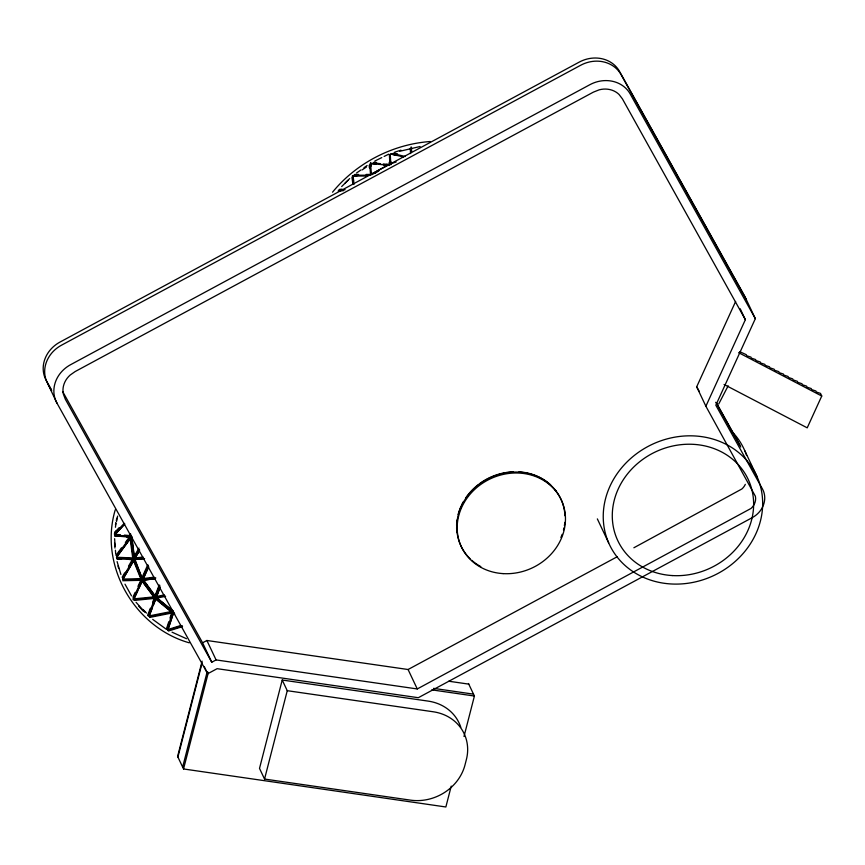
<?xml version="1.0" encoding="UTF-8"?>
<svg xmlns="http://www.w3.org/2000/svg" width="865" height="865" viewBox="0 0 865 865"><rect width="100%" height="100%" fill="white"/><g stroke="black" fill="none" stroke-linecap="round" stroke-linejoin="round"><path stroke-width="1.3" d="M155.322 598.418L155.365 596.742L164.361 594.915M155.397 596.742L155.603 598.31L134.259 600.429M129.891 536.495L130.183 533.813M130.788 534.148L130.496 536.83L131.685 536.527M173.324 611.306L172.384 612.809L174.708 613.945M155.149 578.696L141.979 580.372L142.195 578.696L154.046 577.182M115.488 524.979L115.856 522.395M115.423 527.261L115.964 523.379M116.332 520.795L116.699 518.211M141.947 580.372L142.228 578.696M133.61 559.666L133.967 558.001L116.624 557.255M116.656 521.217L117.608 516.113M115.261 509.799C98.707 565.018 134.075 627.266 189.273 642.825M133.556 559.666L133.924 557.99L143.114 557.125M155.181 598.223L155.97 596.926L173.487 611.414L173.324 612.063L172.697 612.712L155.181 598.223L141.33 580.047L154.586 598.093L156.1 597.066L142.844 579.02L141.86 580.112M202.118 661.141L177.606 756.421L183.542 768.963L445.864 806.98L451.238 786.101M177.909 757.048L202.086 663.077M182.645 767.082L207.167 671.802M183.542 768.963L208.389 672.375M282.217 680.031L259.511 768.401L264.549 779.062L410.432 800.136A45.986 41.012 -25.3 0 0 465.002 764.92L466.386 759.535A45.986 41.012 -25.3 0 0 433.257 711.776L287.256 690.692L282.217 680.031L428.218 701.115A45.986 41.012 -25.3 0 1 460.807 727.303M264.549 779.062L287.256 690.692M463.997 736.504L474.409 696.033L468.473 683.501M130.95 535.673L130.626 537.349L131.037 535.684L124.365 535.1M168.772 621.794L166.329 629.266L152.705 619.372M169.983 618.053L171.605 613.069M166.967 629.547L172.654 612.106L172.016 611.825M167.172 629.504L169.205 623.276M167.799 629.785L173.692 612.301L168.015 629.742M154.997 596.039L159.138 585.064M152.662 602.159L159.82 585.281M155.797 596.353L158.1 590.265M159.82 588.146L156.143 597.899L160.155 586.827M147.558 615.502L150.348 608.225M148.196 615.815L155.149 597.607L154.521 597.304M148.845 614.572L151.17 608.495M153.019 603.64L154.878 598.785M149.018 616.096L156.165 597.856M149.202 616.053L151.991 608.776M153.375 605.132L155.7 599.067L171.194 611.858M728.157 385.801L718.685 404.085M141.838 577.993L147.677 564.996M141.309 579.172L141.979 579.442L148.337 565.267M133.037 598.656L144.206 574.803M145.266 572.446L147.915 566.543M148.585 566.813L133.837 598.991M148.694 566.899L142.866 579.896L141.979 579.442M705.883 406.247L745.37 319.693L622.4 98.848L619.026 94.447A21.387 19.073 -25.3 0 0 599.153 89.841L593.401 92.123L75.158 371.55L70.108 375.096A21.387 19.073 -25.3 0 0 63.361 394.051L65.318 399.219L211.774 662.244L216.077 659.919L417.265 688.951L751.058 508.425A13.721 12.229 -25.3 0 0 755.383 496.261L705.883 406.247L696.693 386.806L735.628 301.474M51.532 389.953L46.288 380.535A30.664 27.345 -25.3 0 1 59.955 342.097L579.269 62.085A30.664 27.345 -25.3 0 1 619.556 71.438L744.657 296.089L755.329 318.666L715.831 405.22L762.411 488.866A22.998 20.511 -25.3 0 1 752.161 517.702L418.314 697.709L217.115 668.677L207.676 673.77L56.96 403.112L47.77 383.671A30.664 27.345 -25.3 0 1 61.437 345.232L580.75 65.221A30.664 27.345 -25.3 0 1 621.038 74.574L746.138 299.225M739.586 351.601L746.29 354.682L746.798 355.764L750.928 357.104L751.436 358.186L755.567 359.526L756.075 360.597L760.205 361.948L760.713 363.019L764.844 364.36L765.352 365.441L769.482 366.782L769.991 367.852L774.121 369.204L774.629 370.274L778.76 371.615L779.268 372.696L783.398 374.037L783.906 375.107L788.037 376.459L788.545 377.529L792.675 378.87L793.183 379.951L797.314 381.292L797.822 382.362L801.952 383.714L802.461 384.784L806.591 386.125L807.088 387.206L811.219 388.547L811.727 389.628L815.857 390.969L816.365 392.04L820.496 393.391L821.75 396.029L807.218 427.84L724.059 384.471M132.972 597.11L135.189 592.33M137.968 586.362L141.298 579.204L142.887 579.864L139.006 588.222M134.01 598.969L137.892 590.611M133.405 560.401L141.244 579.885L142.671 579.68L134.616 558.476L132.918 559.179M138.962 548.107L133.037 558.401L134.497 559.266L139.103 551.264M133.686 558.747L138.951 549.599M134.41 559.179L139.676 550.032M122.106 577.301L124.668 572.857M128.517 566.197L132.367 559.536M122.711 577.701L133.621 558.833L133.015 558.433M122.852 577.701L126.701 571.041M129.912 565.494L133.124 559.936M122.819 579.215L134.518 559.233M122.971 579.204L133.87 560.336M142.671 579.68L134.345 558.985L131.685 536.332M115.964 555.395L121.457 547.859M125.382 542.485L129.307 537.111M116.537 555.86L130.68 536.495L130.096 536.03M131.48 536.992L116.451 557.406L130.691 538.062M332.528 192.203C356.38 162.988 392.537 144.293 430.132 141.525M114.634 532.494L119.143 527.65M114.699 532.537L116.505 530.591M114.277 533.986L124.203 523.336M114.894 534.548L124.82 523.898M114.959 534.581L123.987 524.904M345.157 183.023L349.709 178.568M341.675 186.537L348.044 180.298M356.585 172.957L360.889 169.983M363.949 167.745L367.106 165.518M362.121 169.918L366.479 166.977M371.68 173.919L389.845 164.047M372.036 174.6L378.848 170.902M374.35 173.411L376.664 172.211M211.774 662.244L202.594 642.803L206.886 640.489L408.075 669.51L617.232 556.736M633.872 547.772L741.867 488.985A13.721 12.229 -25.3 0 0 745.306 484.346M374.837 161.031L381.789 157.592M384.114 156.446L388.753 154.165M172.459 611.371L172.957 612.885M172.557 611.339L172.892 612.896M392.472 163.182L396.148 161.982M167.897 629.536L180.753 625.492M168.243 630.239L182.385 625.784M168.048 630.347L178.331 627.114M168.394 631.05L182.537 626.595M394.7 152.164L400.906 150.175M399.771 151.278L420.131 146.509M155.722 597.455L164.728 595.628M155.711 598.288L165.615 596.331M149.191 615.902L172.816 611.231M149.494 616.626L173.119 611.944M149.537 617.459L173.151 612.777M129.891 536.689L131.383 536.743M142.541 579.431L155.711 577.755M142.433 580.264L155.613 578.588M134.053 598.861L154.067 596.872M132.983 599.726L155.668 597.477M139.33 599.164L142.001 598.904M148.672 598.234L151.343 597.975M143.46 557.871L134.27 558.736L116.829 558.012M134.107 559.579L144.628 558.585M134.929 559.547L144.12 558.671M339.394 189.403L342.086 189.176M338.41 190.268L345.146 189.705M338.215 191.089L343.6 190.646M122.992 579.053L140.952 578.717M123.23 579.81L142.465 579.442M124.138 579.874L130.55 579.745M122.711 580.729L142.325 580.285M354.758 174.46L358.553 174.449M366.133 174.438L369.928 174.438M353.807 175.227L370.252 175.206M352.282 176.049L367.463 176.028M352.985 176.103L356.769 176.103M117.748 558.141L123.09 558.368M116.624 558.833L133.978 559.59M117.543 558.974L121.554 559.147M129.555 559.493L132.226 559.601M115.023 534.278L120.365 534.754M115.218 535.046L131.231 536.451M114.969 535.868L130.983 537.273M114.526 535.932L119.867 536.397M126.539 536.981L129.199 537.219M374.004 162.231L376.556 162.49M372.977 162.879L380.632 163.68M383.184 163.939L389.553 164.61M386.428 164.372L390.245 164.772M370.101 163.409L389.228 165.42M370.804 163.572L375.897 164.101M383.552 164.912L387.369 165.312M448.805 681.231L468.776 684.129M433.57 688.367L473.512 694.152M431.797 689.859L474.409 696.033M393.77 153.019L397.576 153.916M392.688 153.505L405.35 156.511M391.012 153.992L403.674 156.987M390.418 153.97L396.743 155.473M172.049 611.75L173.66 612.377M172.654 612.106L173.487 612.344M155.149 597.607L155.97 597.888M155.213 597.477L156.014 597.791M172.038 632.174L186.505 638.727M738.602 352.671L821.75 396.029M133.621 558.833L134.367 559.233M130.68 536.495L131.372 536.97M156.533 597.78L159.625 600.332M161.679 602.04L171.984 610.56M155.808 597.574L173.324 612.063M157.398 599.283L159.463 600.98M162.555 603.543L164.61 605.24M142.985 609.479L146.52 613.09M136.065 602.289L145.05 612.388M138.562 605.933L143.049 610.982M143.871 581.075L147.774 586.384M149.331 588.503L154.792 595.931M142.628 579.604L155.873 597.65M142.087 579.528L145.99 584.837M151.44 592.265L153.786 595.455M370.382 174.644L370.815 175.281M755.329 318.666L630.228 94.015A30.664 27.345 -25.3 0 0 589.941 84.662L70.627 364.673A30.664 27.345 -25.3 0 0 56.96 403.112M716.317 402.679L739.932 445.086M750.431 463.943L751.739 466.3M715.831 402.279L740.754 447.043M751.252 465.9L752.572 468.257M696.693 386.806L699.298 391.477M62.691 391.575L202.594 642.803M47.77 383.671L51.705 390.731M124.992 584.167L131.512 595.877M740.202 308.762L745.37 319.693M744.797 450.741L757.243 477.08A81.245 72.455 -25.3 0 1 670.84 583.951A81.245 72.455 -25.3 0 1 620.778 468.852A81.245 72.455 -25.3 0 1 757.243 477.08M597.347 518.892L608.668 542.842M408.075 669.51L417.265 688.951M206.886 640.489L216.077 659.919M204.237 666.482L207.676 673.77M141.817 580.037L133.491 559.331L130.496 536.927M117.099 561.601L120.916 574.479M117.964 565.937L118.721 568.51M353.039 176.298L353.785 181.282M352.617 175.768L353.915 184.494M351.914 177.249L352.844 183.488M131.858 537.652L134.659 558.66L133.47 559.244L132.864 559.006L130.064 537.998M131.956 542.658L132.302 545.285M132.832 549.232L133.178 551.848M370.739 162.425L371.074 166.21M370.598 164.404L371.474 174.503M369.712 164.61L370.577 174.708M369.182 165.366L369.398 167.886M114.613 538.7L115.164 546.377M115.434 550.216L115.705 554.054M114.591 542.928L114.959 548.053M390.991 161.939L391.142 164.577M390.277 154.738L390.807 163.972M389.391 154.932L389.92 164.166M389.207 162.328L389.358 164.966M411.437 147.483L411.643 151.353M411.113 146.92L411.383 152.078M410.291 148.402L410.551 153.559M456.904 531.986A55.187 49.219 -25.3 0 1 456.601 527.65M456.59 525.455A55.187 49.219 -25.3 0 1 457.044 519.962M458.136 514.502A55.187 49.219 -25.3 0 1 459.456 510.188M459.845 509.128A55.187 49.219 -25.3 0 1 461.164 505.971M461.651 504.933A55.187 49.219 -25.3 0 1 463.251 501.873M465.705 497.937A55.187 49.219 -25.3 0 1 478.702 484.281M479.664 483.567A55.187 49.219 -25.3 0 1 491.093 476.961M492.207 476.485A55.187 49.219 -25.3 0 1 504.825 472.723M506.003 472.517A55.187 49.219 -25.3 0 1 513.086 471.793M518.957 471.847A55.187 49.219 -25.3 0 1 550.648 484.919M555.081 489.677A55.187 49.219 -25.3 0 1 556.39 491.385M731.336 430.9A81.245 72.455 -25.3 0 1 746.636 455.455M753.22 469.436A22.998 20.511 -25.3 0 1 754.356 471.868M470.171 558.833A55.187 49.219 -25.3 0 1 490.693 477.523A55.187 49.219 -25.3 0 1 564.975 515.778M564.823 522.341A55.187 49.219 -25.3 0 1 564.391 525.639M563.98 527.823A55.187 49.219 -25.3 0 1 563.472 530.007M562.153 534.321A55.187 49.219 -25.3 0 1 560.909 537.489M480.799 566.597A55.187 49.219 -25.3 0 1 471.771 560.315M503.095 573.614A55.187 49.219 -25.3 0 0 561.785 501.019A55.187 49.219 -25.3 0 0 469.089 495.429A55.187 49.219 -25.3 0 0 503.095 573.614M672.213 575.56A72.044 64.248 -25.3 0 0 748.83 480.799A72.044 64.248 -25.3 0 0 627.828 473.512A72.044 64.248 -25.3 0 0 672.213 575.56"/></g></svg>
